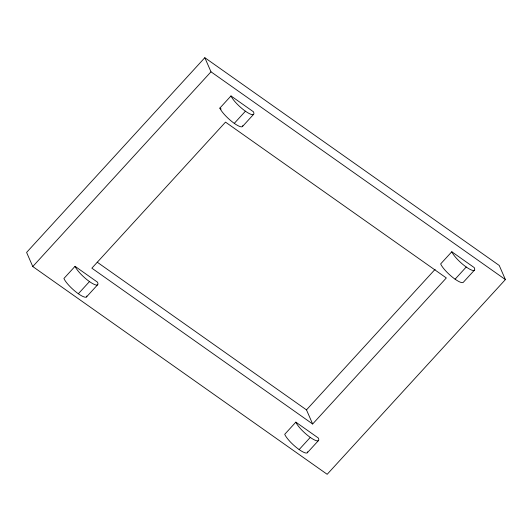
<?xml version="1.0" encoding="UTF-8"?>
<svg xmlns="http://www.w3.org/2000/svg" width="532" height="532" viewBox="0 0 532 532"><rect width="100%" height="100%" fill="white"/><g stroke="black" fill="none" stroke-linecap="round" stroke-linejoin="round"><path stroke-width="0.8" d="M204.827 57.695L26.6 252.421L32.771 266.545L327.173 474.305L505.4 279.579L499.229 265.455L204.827 57.695L210.991 71.813L505.4 279.579M32.771 266.545L210.991 71.813M75.045 266.326A15.475 3.677 42.5 0 0 89.476 281.581A15.475 3.677 42.5 0 0 97.516 282.186L75.045 266.326L63.907 278.495A15.475 3.677 42.5 0 0 76.847 292.653A15.475 3.677 42.5 0 0 86.822 295.985M242.765 125.592A15.475 3.677 42.5 0 1 232.79 122.267A15.475 3.677 42.5 0 1 219.849 108.109L230.988 95.94L253.458 111.8A15.475 3.677 42.5 0 1 245.425 111.195A15.475 3.677 42.5 0 1 230.988 95.94M78.337 293.75L89.476 281.581M234.286 123.364L245.425 111.195M86.47 296.956L97.609 284.786M242.419 126.569L253.558 114.4M312.65 423.997L91.85 268.175L225.515 122.127L446.321 277.95L312.65 423.997L306.485 409.873L435.116 269.325M295.845 422.149A15.475 3.677 42.5 0 0 310.282 437.404A15.475 3.677 42.5 0 0 318.322 438.009L295.845 422.149L284.706 434.325A15.475 3.677 42.5 0 0 297.647 448.476A15.475 3.677 42.5 0 0 307.622 451.808M451.794 251.762A15.475 3.677 42.5 0 0 466.232 267.017A15.475 3.677 42.5 0 0 474.265 267.623L451.794 251.762L440.656 263.932A15.475 3.677 42.5 0 0 452.074 276.886A15.475 3.677 42.5 0 0 463.219 282.392L474.358 270.223M299.144 449.573L310.282 437.404M455.093 279.187L466.232 267.017M307.277 452.779L318.415 440.609M219.849 108.109L221.172 109.04M97.196 262.176L306.485 409.873"/></g></svg>
